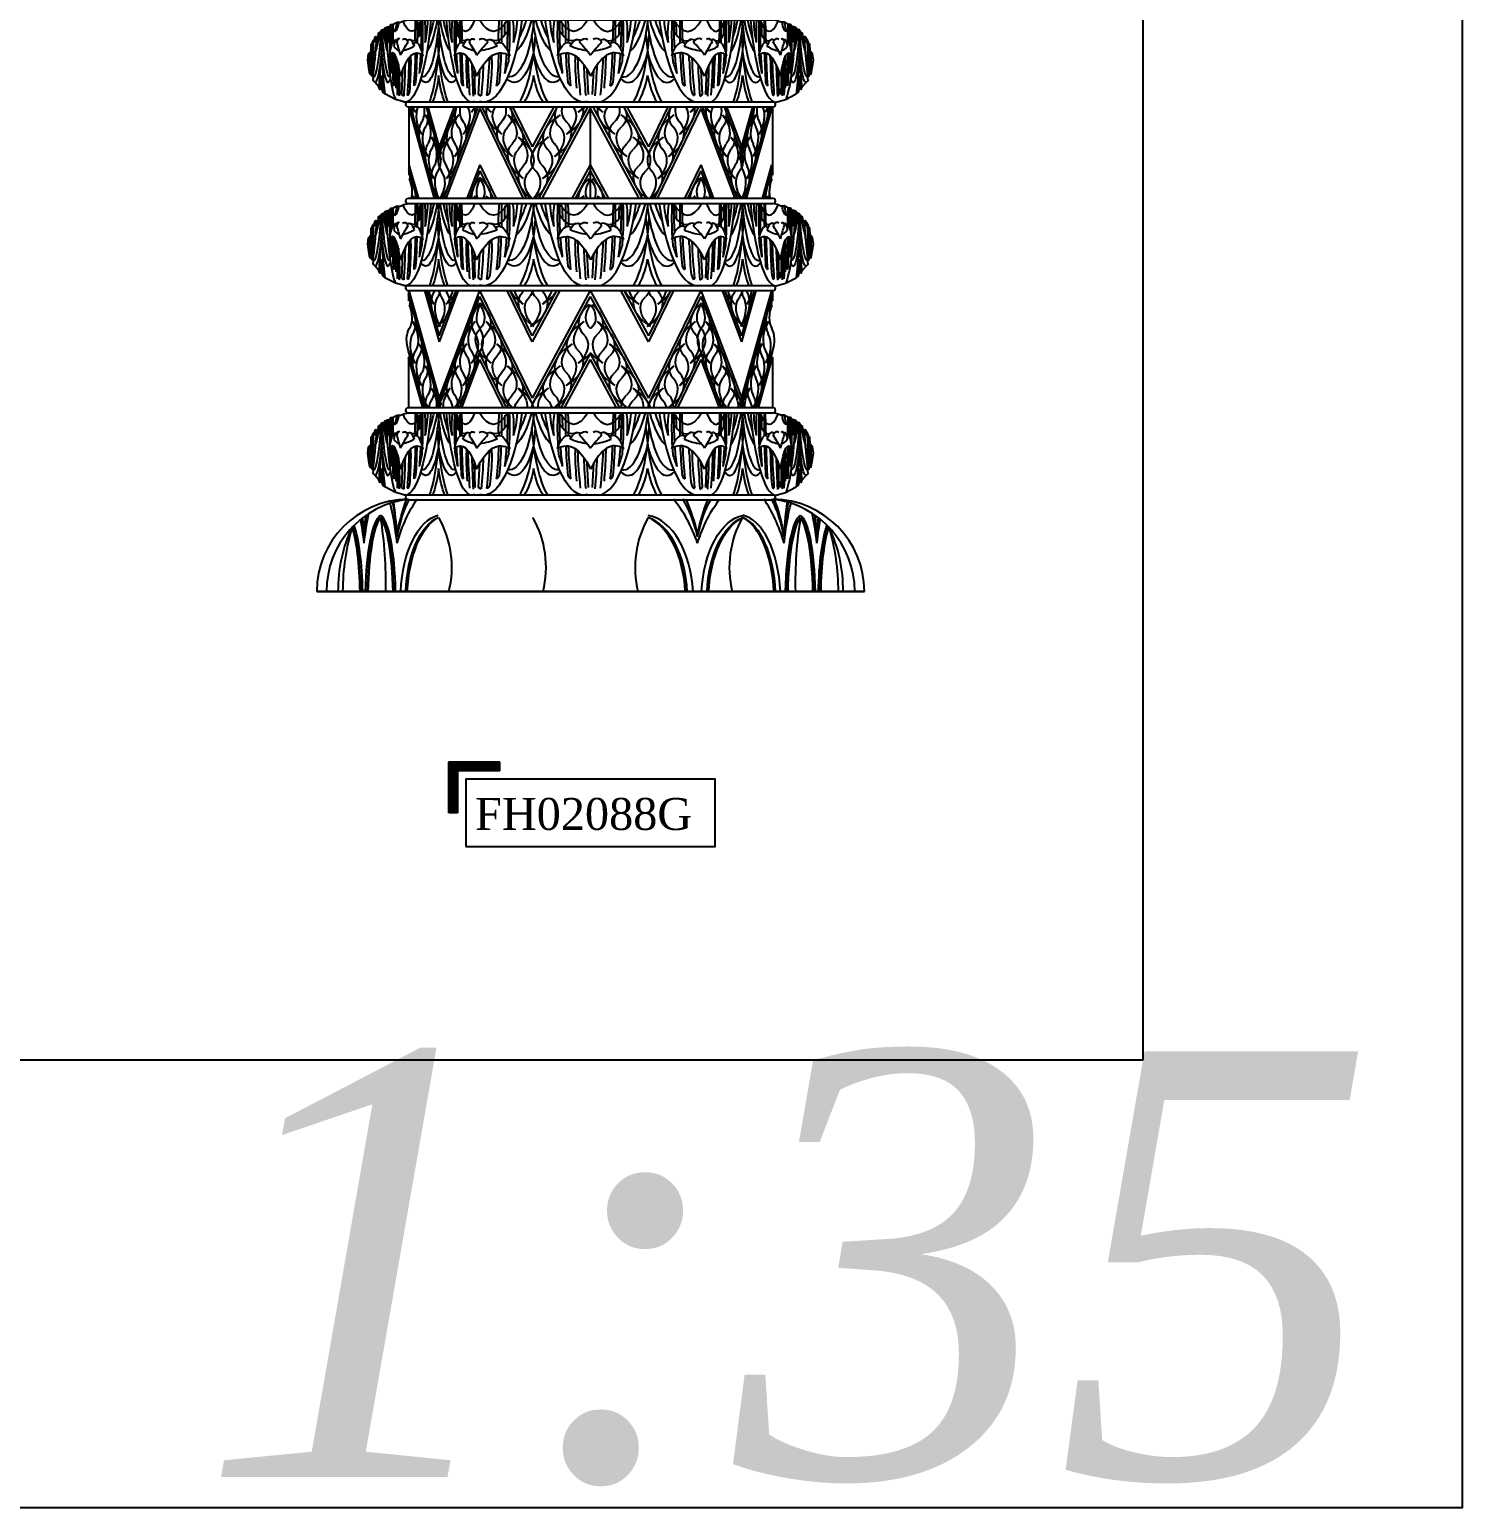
# Model space of a CAD drawing. Extents: x 15151 to 53333, y -36484 to -6005.
# Drawn here: x 35511 to 37866, y -15990 to -13560 of the extents above; entities that cross this region are included whole.
import ezdxf

# ---------------------------------------------------------------- set-up
doc = ezdxf.new("R2010")
doc.units = 0
doc.header["$MEASUREMENT"] = 0
doc.layers.get('DEFPOINTS').update_dxf_attribs({"linetype": 'CONTINUOUS'})
for name, color, linetype in [('3', 3, 'CONTINUOUS'), ('4', 4, 'CONTINUOUS'), ('7', 7, 'CONTINUOUS'), ('K', 3, 'CONTINUOUS')]:
    doc.layers.add(name, color=color, linetype=linetype)
doc.styles.add('STYLE4', font='')
doc.styles.add('STYLE5', font='')
doc.styles.get('STYLE4').set_extended_font_data('Dutch801 XBd BT')
doc.styles.get('STYLE5').set_extended_font_data('Dutch801 Rm BT', italic=True)

# ---------------------------------------------------------------- blocks, each defined once
blk = doc.blocks.new('A$C17116E59')
at = {"layer": 'K'}
h = blk.add_hatch(dxfattribs=at)
h.set_pattern_fill('ANSI31', color=3, scale=8, style=0)
h.set_pattern_definition([(45, (-4627.7245, -2075.912), (-0.70710678, 0.70710678), [])])
h.paths.add_polyline_path([(48, 47.6), (0, 47.6), (0, 0), (8, 0), (8, 39.6), (48, 39.6)])
at = {"layer": 'K', "color": 3}
for p, q in [((0, 0), (0, 47.6)), ((48, 39.6), (48, 47.6)), ((8, 0), (0, 0))]:
    blk.add_line(p, q, dxfattribs=at)
for points in [[(48, 47.6), (0, 47.6), (0, 0)], [(48, 39.6), (8, 39.6), (8, 0)]]:
    blk.add_lwpolyline(points, dxfattribs=at)
blk = doc.blocks.new('A$C54F87D5F')
at = {"layer": '3'}
for p, q in [((3.3, 12.5), (5.5, 53.2)), ((184.1, 12.5), (181.9, 53.2)), ((7.6, 10), (3.3, 12.5))]:
    blk.add_line(p, q, dxfattribs=at)
at = {"layer": '3', "extrusion": (0, 0, -1)}
for centre, major_axis, start_param, end_param in [((27.8, 282.5), (0, 166.2), 2.663396, 3.61979), ((11.4, 231.7), (0, 231.7), 2.001408, 3.227951), ((66.6, 106.8), (0, 101.3), 4.684148, 4.994302), ((-44.8, 117.6), (0, 285.7), 1.509906, 1.642308), ((76.8, 107.8), (0, 102.1), 4.732079, 4.944553), ((-2.6, 120.6), (0, 177.5), 1.492414, 1.759445), ((53.9, 186.1), (0, 144.6), 1.93208, 3.202338), ((8.1, 111.6), (0, 153.7), 1.42103, 1.779284), ((47.7, 113.3), (0, 43.8), 1.103766, 1.9326), ((47, 148.5), (0, 66.8), 1.781858, 2.433976), ((51.2, 252.2), (0, 175.1), 2.303866, 2.880331), ((37.6, 292), (0, 214.9), 2.390413, 2.61885), ((133.5, 186.1), (0, 144.6), 3.080847, 4.351105), ((136.2, 252.2), (0, 175.1), 3.402854, 3.979319), ((149.7, 292), (0, 214.9), 3.664335, 3.892772), ((175.9, 231.7), (0, 231.7), 3.055234, 4.281778), ((140.4, 148.5), (0, 66.8), 3.849209, 4.501328), ((139.6, 113.3), (0, 43.8), 4.350586, 5.17942), ((179.3, 111.6), (0, 153.7), 4.503901, 4.862155), ((189.9, 120.6), (0, 177.5), 4.52374, 4.790772), ((159.6, 282.5), (0, 166.2), 2.663396, 3.61979), ((110.5, 107.8), (0, 102.1), 1.338633, 1.551106), ((232.1, 117.6), (0, 285.7), 4.640877, 4.773279), ((120.7, 106.8), (0, 101.3), 1.288884, 1.599037), ((115.3, -926.6), (0, 1074.9), 5.917658, 5.97904), ((9.2, 9.1), (0, 95.3), 6.117283, 6.622178), ((21.1, 15.1), (0, 87.8), 6.09865, 6.785443), ((30.5, 256.4), (0, 155.6), 2.695551, 3.289552), ((37.3, 11.2), (0, 86.7), 6.058667, 7.005565), ((-24.4, 98.2), (0, 202.3), 1.542555, 1.572559), ((47.3, 149), (0, 167.9), 1.797308, 2.651607), ((140, 149), (0, 167.9), 3.631578, 4.485877), ((150.1, 11.2), (0, 86.7), 5.560806, 6.507704), ((156.8, 256.4), (0, 155.6), 2.993633, 3.587634), ((211.7, 98.2), (0, 202.3), 4.710626, 4.74063), ((166.3, 15.1), (0, 87.8), 5.780928, 6.467721), ((178.2, 9.1), (0, 95.3), 5.944193, 6.449088), ((72.1, -926.6), (0, 1074.9), 0.304145, 0.365528), ((39.9, -169), (0, 250), 5.722686, 6.479185), ((-6.3, 1127.4), (0, 1043.9), 3.013353, 3.103637), ((-82.1, 126.5), (0, 348.1), 1.724799, 1.90809), ((94.7, 54.2), (0, 232.4), 4.774815, 4.807552), ((-24.4, 98.2), (0, 202.3), 1.657354, 1.932142), ((-44.8, 117.6), (0, 285.7), 1.699028, 1.874063), ((-2.6, 120.6), (0, 177.5), 1.806784, 1.997767), ((61.9, 171.1), (0, 138.8), 2.293888, 3.438004), ((8.1, 111.6), (0, 153.7), 1.796569, 1.865992), ((125.4, 171.1), (0, 138.8), 2.845181, 3.989298), ((147.5, -169), (0, 250), 6.087186, 6.843685), ((179.3, 111.6), (0, 153.7), 4.417193, 4.486616), ((189.9, 120.6), (0, 177.5), 4.285418, 4.476401), ((232.1, 117.6), (0, 285.7), 4.409122, 4.584158), ((211.7, 98.2), (0, 202.3), 4.351043, 4.625831), ((193.6, 1127.4), (0, 1043.9), 3.179548, 3.269832), ((92.6, 54.2), (0, 232.4), 1.475633, 1.508371), ((269.5, 126.5), (0, 348.1), 4.375095, 4.558386), ((-59.9, 84.1), (0, 236.8), 1.66591, 1.888985), ((-30.9, 80.4), (0, 187.1), 1.633222, 1.882567), ((-28.1, 330.3), (0, 375.5), 2.348386, 2.42525), ((215.4, 330.3), (0, 375.5), 3.857935, 3.9348), ((218.2, 80.4), (0, 187.1), 4.400618, 4.649963), ((247.3, 84.1), (0, 236.8), 4.3942, 4.617275), ((31.4, 59.9), (0, 33.3), 2.547408, 3.045092), ((65.2, 103.8), (0, 112.4), 2.136028, 2.728832), ((122.2, 103.8), (0, 112.4), 3.554353, 4.147157), ((155.9, 59.9), (0, 33.3), 3.238093, 3.735777), ((17.5, 28.4), (0, 17.5), 1.882567, 3.356378)]:
    blk.add_ellipse(centre, major_axis=major_axis, ratio=0.3, start_param=start_param, end_param=end_param, dxfattribs=at)
blk = doc.blocks.new('A$C105F1731')
at = {"layer": '3'}
for p, q in [((2.2, 12.5), (3.7, 53.2)), ((122.7, 12.5), (121.2, 53.2)), ((5.1, 9.9), (2.2, 12.5))]:
    blk.add_line(p, q, dxfattribs=at)
at = {"layer": '3', "extrusion": (0, 0, -1)}
for centre, major_axis, start_param, end_param in [((7.6, 231.7), (0, 231.7), 2.001408, 3.227951), ((18.5, 282.5), (0, 166.2), 2.663396, 3.590972), ((44.4, 106.8), (0, 101.3), 4.684148, 4.994302), ((-29.9, 117.6), (0, 285.7), 1.509906, 1.642308), ((51.2, 107.8), (0, 102.1), 4.732079, 4.944553), ((-1.7, 120.6), (0, 177.5), 1.492414, 1.759445), ((35.9, 186.1), (0, 144.6), 1.93208, 3.202338), ((5.4, 111.6), (0, 153.7), 1.42103, 1.779284), ((31.8, 113.2), (0, 43.8), 1.103766, 1.9326), ((31.3, 148.5), (0, 66.8), 1.781858, 2.433976), ((34.1, 252.2), (0, 175.1), 2.303866, 2.880331), ((25.1, 292), (0, 214.9), 2.390413, 2.61885), ((89, 186.1), (0, 144.6), 3.080847, 4.351105), ((90.8, 252.2), (0, 175.1), 3.402854, 3.979319), ((99.8, 292), (0, 214.9), 3.664335, 3.892772), ((117.3, 231.7), (0, 231.7), 3.055234, 4.281778), ((93.6, 148.5), (0, 66.8), 3.849209, 4.501328), ((93.1, 113.2), (0, 43.8), 4.350586, 5.17942), ((119.5, 111.6), (0, 153.7), 4.503901, 4.862155), ((126.6, 120.6), (0, 177.5), 4.52374, 4.790772), ((106.4, 282.5), (0, 166.2), 2.663396, 3.61979), ((73.7, 107.8), (0, 102.1), 1.338633, 1.551106), ((154.8, 117.6), (0, 285.7), 4.640877, 4.773279), ((80.5, 106.8), (0, 101.3), 1.288884, 1.599037), ((76.8, -926.6), (0, 1074.9), 5.917658, 5.97904), ((6.1, 9), (0, 95.3), 6.117283, 6.622178), ((14.1, 15.1), (0, 87.8), 6.09865, 6.785443), ((20.4, 256.4), (0, 155.6), 2.695551, 3.289552), ((24.9, 11.2), (0, 86.7), 6.058667, 7.005565), ((-16.3, 98.2), (0, 202.3), 1.542555, 1.572559), ((31.5, 148.9), (0, 167.9), 1.797308, 2.651607), ((93.4, 148.9), (0, 167.9), 3.631578, 4.485877), ((100, 11.2), (0, 86.7), 5.560806, 6.507704), ((104.5, 256.4), (0, 155.6), 2.993633, 3.587634), ((141.2, 98.2), (0, 202.3), 4.710626, 4.74063), ((110.8, 15.1), (0, 87.8), 5.780928, 6.467721), ((118.8, 9), (0, 95.3), 5.944193, 6.449088), ((48.1, -926.6), (0, 1074.9), 0.304145, 0.365528), ((26.6, -169), (0, 250), 5.722686, 6.479185), ((-4.2, 1127.4), (0, 1043.9), 3.013353, 3.103637), ((-54.8, 126.5), (0, 348.1), 1.724799, 1.90809), ((63.2, 54.2), (0, 232.4), 4.774815, 4.807552), ((-16.3, 98.2), (0, 202.3), 1.657354, 1.932142), ((-29.9, 117.6), (0, 285.7), 1.699028, 1.874063), ((-1.7, 120.6), (0, 177.5), 1.806784, 1.997767), ((41.3, 171.1), (0, 138.8), 2.293888, 3.438004), ((5.4, 111.6), (0, 153.7), 1.796569, 1.865992), ((83.6, 171.1), (0, 138.8), 2.845181, 3.989298), ((98.3, -169), (0, 250), 6.087186, 6.843685), ((119.5, 111.6), (0, 153.7), 4.417193, 4.486616), ((126.6, 120.6), (0, 177.5), 4.285418, 4.476401), ((154.8, 117.6), (0, 285.7), 4.409122, 4.584158), ((141.2, 98.2), (0, 202.3), 4.351043, 4.625831), ((129.1, 1127.4), (0, 1043.9), 3.179548, 3.269832), ((61.7, 54.2), (0, 232.4), 1.475633, 1.508371), ((179.7, 126.5), (0, 348.1), 4.375095, 4.558386), ((-39.9, 84), (0, 236.8), 1.66591, 1.888985), ((-20.6, 80.4), (0, 187.1), 1.633222, 1.882567), ((-18.7, 330.3), (0, 375.5), 2.348386, 2.42525), ((143.6, 330.3), (0, 375.5), 3.857935, 3.9348), ((145.5, 80.4), (0, 187.1), 4.400618, 4.649963), ((164.8, 84), (0, 236.8), 4.3942, 4.617275), ((20.9, 59.9), (0, 33.3), 2.547408, 3.045092), ((43.5, 103.8), (0, 112.4), 2.136028, 2.728832), ((81.4, 103.8), (0, 112.4), 3.554353, 4.147157), ((104, 59.9), (0, 33.3), 3.238093, 3.735777), ((11.7, 28.4), (0, 17.5), 1.882567, 3.356378)]:
    blk.add_ellipse(centre, major_axis=major_axis, ratio=0.2, start_param=start_param, end_param=end_param, dxfattribs=at)
blk = doc.blocks.new('A$C346E2632')
at = {"layer": '3'}
for p, q in [((48.2, 139.1), (44.8, 124.1)), ((66.3, 143), (666.3, 143)), ((684.4, 139.1), (687.8, 124.1)), ((53, 20.2), (52.2, 60.9)), ((679.6, 20.2), (680.4, 60.9)), ((66.3, 8), (666.3, 8))]:
    blk.add_line(p, q, dxfattribs=at)
for centre, radius, start, end in [((-8.3, 78.7), 18.8, 16.4133, 42.1982), ((740.9, 78.7), 18.8, 137.8018, 163.5867), ((124.5, 31.2), 104.3, 173.7875, 181.5482), ((608.1, 31.2), 104.3, 358.4518, 6.2125)]:
    blk.add_arc(centre, radius, start, end, dxfattribs=at)
for centre, major_axis, start_param, end_param in [((9.6, 193.8), (0, -144.6), 0.002392, 1.065378), ((8.7, 259.9), (0, -175.1), 0.261261, 0.665847), ((36.1, 193.8), (0, -144.6), -1.082744, 0.060745), ((37, 259.9), (0, -175.1), -0.710079, -0.261261), ((41.5, 299.7), (0, -214.9), -0.657463, -0.522742), ((50.2, 239.4), (0, -231.7), -1.080973, -0.19634), ((38.4, 156.2), (0, -66.8), -1.188514, -0.707617), ((38.1, 121), (0, -43.8), 4.466441, 5.074192), ((51.4, 119.3), (0, -153.7), 4.624901, 4.920877), ((54.9, 128.3), (0, -177.5), 4.678574, 4.901038), ((43.9, 264.1), (0, -155.6), -0.446041, 0.147959), ((28.4, 115.5), (0, -102.1), 1.590486, 1.766782), ((44.8, 290.2), (0, -166.2), -0.372188, 0.426328), ((69, 125.3), (0, -285.7), 4.6763, 4.783901), ((31.8, 114.5), (0, -101.3), 1.542555, 1.782133), ((4, 18.9), (0, -86.7), 2.419213, 2.889706), ((-9.3, 128.3), (0, -177.5), 1.382147, 1.448475), ((-4.6, 239.4), (0, -231.7), 0.612736, 1.000407), ((-5.7, 119.3), (0, -153.7), 1.362308, 1.506132), ((7.3, 156.2), (0, -66.8), 0.707617, 0.88651), ((7.5, 121), (0, -43.8), 1.208993, 1.392551), ((4.1, 299.7), (0, -214.9), 0.522742, 0.529989), ((7.4, 156.7), (0, -167.9), 0.738717, 1.344285), ((38.3, 156.7), (0, -167.9), -1.344285, -0.630149), ((41.6, 18.9), (0, -86.7), 2.917074, 3.863972), ((62.2, 105.9), (0, -202.3), 4.684148, 4.714152), ((47, 22.8), (0, -87.8), 2.957057, 3.64385), ((56.1, 1135.1), (0, -1043.9), -0.128239, -0.037955), ((51, 16.8), (0, -95.3), 2.97569, 3.480585), ((15.6, -918.9), (0, -1074.9), 2.776065, 2.837447), ((4.9, -161.3), (0, -250), 2.945593, 3.280487), ((-16.5, 105.9), (0, -202.3), 1.323809, 1.484238), ((-23.3, 125.3), (0, -285.7), 1.31637, 1.442565), ((-9.3, 128.3), (0, -177.5), 1.143826, 1.334808), ((-17.7, 338), (0, -375.5), 0.716343, 0.793207), ((-5.7, 119.3), (0, -153.7), 1.275601, 1.345024), ((12.2, 178.8), (0, -138.8), -0.040336, 0.847705), ((33.4, 178.8), (0, -138.8), -0.847705, 0.296411), ((40.8, -161.3), (0, -250), 2.581093, 3.337592), ((51.4, 119.3), (0, -153.7), -1.345024, -1.275601), ((63.4, 338), (0, -375.5), -0.793207, -0.716343), ((54.9, 128.3), (0, -177.5), -1.334808, -1.143826), ((69, 125.3), (0, -285.7), -1.442565, -1.267529), ((62.2, 105.9), (0, -202.3), -1.484238, -1.20945), ((22.5, 61.9), (0, -232.4), 1.633222, 1.665959), ((64.3, 88.1), (0, -187.1), -1.508371, -1.259025), ((81.4, 134.2), (0, -348.1), -1.416793, -1.233503), ((13.3, 111.5), (0, -112.4), 0.800641, 1.005565), ((32.3, 111.5), (0, -112.4), -1.005565, -0.66906), ((74, 91.8), (0, -236.8), -1.475682, -1.252608), ((12.2, 178.8), (0, -138.8), -0.242423, -0.183234), ((43.6, 67.6), (0, -33.3), -0.594184, -0.0965)]:
    blk.add_ellipse(centre, major_axis=major_axis, ratio=0.1, start_param=start_param, end_param=end_param, dxfattribs=at)
at = {"layer": '3', "extrusion": (0, 0, -1)}
for centre, major_axis, start_param, end_param in [((687.8, 290.2), (0, -166.2), -0.372188, 0.426328), ((688.7, 264.1), (0, -155.6), -0.446041, 0.147959), ((682.4, 239.4), (0, -231.7), -1.080973, -0.19634), ((700.8, 114.5), (0, -101.3), 1.542555, 1.782133), ((663.6, 125.3), (0, -285.7), 4.6763, 4.783901), ((704.2, 115.5), (0, -102.1), 1.590486, 1.766782), ((677.7, 128.3), (0, -177.5), 4.678574, 4.901038), ((696.5, 193.8), (0, -144.6), -1.082744, 0.060745), ((681.3, 119.3), (0, -153.7), 4.624901, 4.920877), ((694.5, 121), (0, -43.8), 4.466441, 5.074192), ((694.2, 156.2), (0, -66.8), -1.188514, -0.707617), ((695.6, 259.9), (0, -175.1), -0.710079, -0.261261), ((691.1, 299.7), (0, -214.9), -0.657463, -0.522742), ((723, 193.8), (0, -144.6), 0.002392, 1.065378), ((724, 259.9), (0, -175.1), 0.261261, 0.665847), ((717, -918.9), (0, -1074.9), 2.776065, 2.837447), ((681.6, 16.8), (0, -95.3), 2.97569, 3.480585), ((676.5, 1135.1), (0, -1043.9), -0.128239, -0.037955), ((685.6, 22.8), (0, -87.8), 2.957057, 3.64385), ((691, 18.9), (0, -86.7), 2.917074, 3.863972), ((670.4, 105.9), (0, -202.3), 4.684148, 4.714152), ((694.3, 156.7), (0, -167.9), -1.344285, -0.630149), ((725.2, 156.7), (0, -167.9), 0.738717, 1.344285), ((728.5, 299.7), (0, -214.9), 0.522742, 0.529989), ((737.2, 239.4), (0, -231.7), 0.612736, 1.000407), ((725.3, 156.2), (0, -66.8), 0.707617, 0.88651), ((725.1, 121), (0, -43.8), 1.208993, 1.392551), ((728.6, 18.9), (0, -86.7), 2.419213, 2.889706), ((738.3, 119.3), (0, -153.7), 1.362308, 1.506132), ((741.9, 128.3), (0, -177.5), 1.382147, 1.448475), ((691.9, -161.3), (0, -250), 2.581093, 3.337592), ((651.2, 134.2), (0, -348.1), -1.416793, -1.233503), ((668.3, 88.1), (0, -187.1), -1.508371, -1.259025), ((710.1, 61.9), (0, -232.4), 1.633222, 1.665959), ((670.4, 105.9), (0, -202.3), -1.484238, -1.20945), ((663.6, 125.3), (0, -285.7), -1.442565, -1.267529), ((677.7, 128.3), (0, -177.5), -1.334808, -1.143826), ((669.2, 338), (0, -375.5), -0.793207, -0.716343), ((699.2, 178.8), (0, -138.8), -0.847705, 0.296411), ((681.3, 119.3), (0, -153.7), -1.345024, -1.275601), ((720.4, 178.8), (0, -138.8), -0.040336, 0.847705), ((727.7, -161.3), (0, -250), 2.945593, 3.280487), ((738.3, 119.3), (0, -153.7), 1.275601, 1.345024), ((750.4, 338), (0, -375.5), 0.716343, 0.793207), ((741.9, 128.3), (0, -177.5), 1.143826, 1.334808), ((755.9, 125.3), (0, -285.7), 1.31637, 1.442565), ((749.1, 105.9), (0, -202.3), 1.323809, 1.484238), ((658.6, 91.8), (0, -236.8), -1.475682, -1.252608), ((700.3, 111.5), (0, -112.4), -1.005565, -0.66906), ((719.3, 111.5), (0, -112.4), 0.800641, 1.005565), ((689, 67.6), (0, -33.3), -0.594184, -0.0965), ((720.4, 178.8), (0, -138.8), -0.242423, -0.183234)]:
    blk.add_ellipse(centre, major_axis=major_axis, ratio=0.1, start_param=start_param, end_param=end_param, dxfattribs=at)
at = {"layer": '4'}
for points in [[(57.7, 8.6), (45.7, 12.1), (28.4, 21), (25.4, 23.4), (21.4, 33.3), (20.2, 28.3), (18.6, 32.7), (11.5, 40.3), (8.8, 43.3), (9.6, 49.3), (7.1, 50.8), (7, 54.2), (5.6, 55.3), (4.4, 53.1), (3, 57), (2.1, 64.1), (0, 76.5), (1.5, 86.8), (5.7, 91.3), (6, 102.7), (7.6, 104.2), (8.5, 107.2), (9.6, 109.3), (11.7, 111.5), (12, 113.6), (13.7, 115.3), (14.7, 114.1), (18.1, 116.1), (17.3, 117.7), (18, 121.2), (19.4, 122.1), (22.2, 123.7), (23.4, 126.2), (27.5, 127.8), (28.5, 129.9), (32.4, 131.4), (35.4, 131.9), (37.9, 135.3), (42, 135.8), (48.2, 139.1), (53.9, 138.8), (59.4, 141.1), (66.3, 143)], [(674.9, 8.6), (686.9, 12.1), (704.2, 21), (707.3, 23.4), (711.2, 33.3), (712.4, 28.3), (714, 32.7), (721.2, 40.3), (723.8, 43.3), (723, 49.3), (725.5, 50.8), (725.7, 54.2), (727, 55.3), (728.2, 53.1), (729.6, 57), (730.5, 64.1), (732.6, 76.5), (731.1, 86.8), (727, 91.3), (726.6, 102.7), (725, 104.2), (724.1, 107.2), (723, 109.3), (721, 111.5), (720.6, 113.6), (718.9, 115.3), (718, 114.1), (714.5, 116.1), (715.3, 117.7), (714.6, 121.2), (713.2, 122.1), (710.5, 123.7), (709.2, 126.2), (705.1, 127.8), (704.1, 129.9), (700.2, 131.4), (697.2, 131.9), (694.8, 135.3), (690.6, 135.8), (684.4, 139.1), (678.7, 138.8), (673.2, 141.1), (666.3, 143)]]:
    blk.add_lwpolyline(points, dxfattribs=at)
for centre, radius, start, end in [((66.3, 147), 4, 89.8983, 270.1017), ((666.3, 147), 4, 269.8983, 90.1017), ((63, 24.7), 17, 251.6438, 280.9597), ((66.3, 4), 4, 89.8983, 270.1017), ((669.6, 24.7), 17, 259.0403, 288.3562), ((666.3, 4), 4, 269.8983, 90.1017)]:
    blk.add_arc(centre, radius, start, end, dxfattribs=at)
at = {"layer": '7'}
for points in [[(666.3, 151), (366.3, 151), (66.3, 151)], [(66.3, 0), (366.3, 0), (666.3, 0)]]:
    blk.add_lwpolyline(points, dxfattribs=at)
at = {"layer": '3'}
for name, p in [('A$C105F1731', (54.1, 7.7)), ('A$C54F87D5F', (179, 7.7))]:
    blk.add_blockref(name, p, dxfattribs=at)
at = {"layer": '3', "xscale": -1}
for name, p in [('A$C54F87D5F', (553.7, 7.7)), ('A$C105F1731', (678.6, 7.7))]:
    blk.add_blockref(name, p, dxfattribs=at)
blk = doc.blocks.new('A$C4E58754F')
at = {"layer": '3'}
for p, q in [((55.6, 0.2), (3.2, 186.6)), ((57.3, 4.1), (4.1, 193.4)), ((53.7, 108.8), (30.1, 193.2)), ((53.8, 118.5), (32.9, 193.2)), ((39.2, 179), (45.2, 170.6)), ((48.8, 4.1), (120.4, 193.4)), ((51.2, 0.2), (120.4, 183.3)), ((53.6, 118.5), (81.6, 193.2)), ((53.7, 108.8), (85.4, 193.2)), ((73.2, 179), (65.1, 170.6)), ((120.4, 172.2), (118.4, 170.2)), ((206.5, 16.3), (120.4, 193.4)), ((206.5, 6.2), (120.4, 183.3)), ((120.4, 172.2), (122.9, 170.2)), ((206.2, 108.8), (165.4, 193.2)), ((206.3, 118.5), (170.3, 193.2)), ((181.1, 179), (191.5, 170.6)), ((206.5, 16.3), (302.2, 193.4)), ((206.5, 6.2), (302.2, 183.3)), ((206.7, 118.5), (246.8, 193.2)), ((206.9, 108.8), (252.2, 193.2)), ((234.7, 179), (223.1, 170.6)), ((9.8, 142.1), (15.8, 133.7)), ((49.4, 142.5), (55.4, 134.1)), ((59.5, 142.5), (51.3, 134.1)), ((112.8, 142.1), (104.7, 133.7)), ((130.1, 142.1), (140.5, 133.7)), ((198.8, 142.5), (209.2, 134.1)), ((215.1, 142.5), (203.5, 134.1)), ((291.3, 142.1), (279.8, 133.7)), ((19.9, 105.6), (26, 97.2)), ((99.1, 105.6), (91, 97.2)), ((147.8, 105.6), (158.2, 97.2)), ((271.7, 105.6), (260.2, 97.2)), ((29.2, 0.2), (3.2, 93.2)), ((26.4, 0.2), (3.2, 83)), ((8.6, 82), (14.7, 73.6)), ((86.7, 0.2), (120.4, 89.9)), ((90.5, 0.2), (120.4, 79.7)), ((114.3, 82), (106.2, 73.6)), ((163.8, 0.2), (120.4, 89.9)), ((158.9, 0.2), (120.4, 79.7)), ((128.2, 82), (138.6, 73.6)), ((254, 0.2), (302.2, 89.9)), ((259.4, 0.2), (302.2, 79.7)), ((293.5, 82), (281.9, 73.6)), ((30.1, 69.1), (36.2, 60.7)), ((85.4, 69.1), (77.3, 60.7)), ((165.4, 69.1), (175.8, 60.7)), ((252.1, 69.1), (240.6, 60.7)), ((18.8, 45.5), (24.9, 37.1)), ((40.3, 32.6), (46.4, 24.2)), ((71.7, 32.6), (63.6, 24.2)), ((100.6, 45.5), (92.5, 37.1)), ((145.8, 45.5), (156.3, 37.1)), ((183, 32.6), (193.5, 24.2)), ((232.6, 32.6), (221, 24.2)), ((273.9, 45.5), (262.3, 37.1)), ((29, 9), (35.1, 0.7)), ((86.9, 9), (78.8, 0.7)), ((163.5, 9), (173.9, 0.7)), ((254.3, 9), (242.7, 0.7))]:
    blk.add_line(p, q, dxfattribs=at)
at = {"layer": '3', "extrusion": (0, 0, -1)}
for centre, major_axis, ratio, start_param, end_param in [((-9, 149), (-9.7, 34.8), 0.613921, 1.094958, 2.600787), ((54.5, 200), (-9.9, 35.6), 0.613606, 4.258491, 4.69026), ((60.5, 191.7), (-9.9, 35.6), 0.613606, 4.258491, 4.922861), ((64.7, 163.5), (-9.9, 35.6), 0.613606, 4.258491, 5.746477), ((70.7, 155.2), (-9.9, 35.6), 0.613606, 4.258491, 5.746477), ((25.8, 217.8), (-9.7, 34.8), 0.613921, 2.512747, 2.600787), ((31.8, 209.5), (-9.7, 34.8), 0.613921, 2.219307, 2.600787), ((97.7, 149), (-37.1, 21.9), 0.744912, 1.827151, 3.332981), ((207.6, 200), (-38, 22.5), 0.74475, -1.29354, -0.861771), ((218, 191.7), (-38, 22.5), 0.74475, -1.29354, -0.62917), ((225.2, 163.5), (-38, 22.5), 0.74475, -1.29354, 0.194446), ((235.7, 155.2), (-38, 22.5), 0.74475, -1.29354, 0.194446), ((157.8, 217.8), (-37.1, 21.9), 0.744912, 3.24494, 3.332981), ((168.3, 209.5), (-37.1, 21.9), 0.744912, 2.9515, 3.332981), ((87.3, 157.3), (-37.1, 21.9), 0.744912, 2.111744, 3.332981), ((30, 94.7), (-9.9, 35.6), 0.613606, 4.258491, 5.746477), ((-4.8, 120.9), (-9.7, 34.8), 0.613921, 1.094958, 2.600787), ((1.2, 112.5), (-9.7, 34.8), 0.613921, 1.094958, 2.600787), ((154.7, 103.1), (-38, 22.5), 0.74475, -1.29354, 0.194446), ((165.1, 94.7), (-38, 22.5), 0.74475, -1.29354, 0.194446), ((104.9, 120.9), (-37.1, 21.9), 0.744912, 1.827151, 3.332981), ((115.3, 112.5), (-37.1, 21.9), 0.744912, 1.827151, 3.332981), ((5.4, 84.4), (-9.7, 34.8), 0.613921, 1.094958, 2.600787), ((11.4, 76), (-9.7, 34.8), 0.613921, 1.094958, 2.600787), ((122.6, 84.4), (-37.1, 21.9), 0.744912, 1.827151, 3.332981), ((133, 76), (-37.1, 21.9), 0.744912, 1.827151, 3.332981), ((1166, 448.1), (1163.5, 352.7), 0.210064, 3.084145, 3.13223), ((34.1, 66.6), (-9.9, 35.6), 0.613606, 4.258491, 5.746477), ((40.2, 58.2), (-9.9, 35.6), 0.613606, 4.258491, 5.746477), ((172.3, 66.6), (-38, 22.5), 0.74475, -1.29354, 0.194446), ((182.7, 58.2), (-38, 22.5), 0.74475, -1.29354, 0.194446), ((44.3, 30.1), (-9.9, 35.6), 0.613606, 4.258491, 5.746477), ((50.4, 21.7), (-9.9, 35.6), 0.613606, 4.258491, 5.746477), ((15.6, 47.9), (-9.7, 34.8), 0.613921, 1.094958, 2.600787), ((21.6, 39.5), (-9.7, 34.8), 0.613921, 1.094958, 2.600787), ((190, 30.1), (-38, 22.5), 0.74475, -1.29354, 0.194446), ((200.4, 21.7), (-38, 22.5), 0.74475, -1.29354, 0.194446), ((140.2, 47.9), (-37.1, 21.9), 0.744912, 1.827151, 3.332981), ((150.6, 39.5), (-37.1, 21.9), 0.744912, 1.827151, 3.332981), ((25.8, 11.4), (-9.7, 34.8), 0.613921, 1.094958, 2.063311), ((157.8, 11.4), (-37.1, 21.9), 0.744912, 1.827151, 2.795505), ((54.5, -6.4), (-9.9, 35.6), 0.613606, 5.064007, 5.746477), ((60.5, -14.8), (-9.9, 35.6), 0.613606, 5.307194, 5.746477), ((31.8, 3), (-9.7, 34.8), 0.613921, 1.094958, 1.820912), ((207.6, -6.4), (-38, 22.5), 0.74475, -0.488024, 0.194446), ((218, -14.8), (-38, 22.5), 0.74475, -0.244837, 0.194446), ((168.3, 3), (-37.1, 21.9), 0.744912, 1.827151, 2.553106)]:
    blk.add_ellipse(centre, major_axis=major_axis, ratio=ratio, start_param=start_param, end_param=end_param, dxfattribs=at)
at = {"layer": '3'}
for centre, major_axis, ratio, start_param, end_param in [((30.7, 155.2), (21.1, 32.4), 0.753644, 4.545266, 6.033252), ((83.2, 209.5), (20.6, 31.7), 0.754035, 2.506519, 2.888), ((38.9, 163.5), (21.1, 32.4), 0.753644, 4.545266, 6.033252), ((91.3, 217.8), (20.6, 31.7), 0.754035, 2.799959, 2.888), ((44.5, 191.7), (21.1, 32.4), 0.753644, 4.545266, 5.209637), ((52.6, 200), (21.1, 32.4), 0.753644, 4.545266, 4.977035), ((138.1, 149), (20.6, 31.7), 0.754035, 1.382171, 2.888), ((174.1, 155.2), (44.2, 18.7), 0.699099, -1.165699, 0.322287), ((249, 209.5), (43.3, 18.2), 0.699158, 3.079255, 3.460736), ((185.7, 163.5), (44.2, 18.7), 0.699099, -1.165699, 0.322287), ((260.6, 217.8), (43.3, 18.2), 0.699158, 3.372695, 3.460736), ((193.7, 191.7), (44.2, 18.7), 0.699099, -1.165699, -0.501329), ((205.3, 200), (44.2, 18.7), 0.699099, -1.165699, -0.73393), ((327.4, 149), (43.3, 18.2), 0.699158, 1.954906, 3.460736), ((146.2, 157.3), (20.6, 31.7), 0.754035, 1.666763, 2.888), ((339, 157.3), (43.3, 18.2), 0.699158, 2.239499, 3.460736), ((124.3, 112.5), (20.6, 31.7), 0.754035, 1.382171, 2.888), ((132.4, 120.9), (20.6, 31.7), 0.754035, 1.382171, 2.888), ((85.6, 94.7), (21.1, 32.4), 0.753644, 4.545266, 6.033252), ((93.7, 103.1), (21.1, 32.4), 0.753644, 4.545266, 6.033252), ((307.8, 112.5), (43.3, 18.2), 0.699158, 1.954906, 3.460736), ((319.4, 120.9), (43.3, 18.2), 0.699158, 1.954906, 3.460736), ((252.5, 94.7), (44.2, 18.7), 0.699099, -1.165699, 0.322287), ((110.6, 76), (20.6, 31.7), 0.754035, 1.382171, 2.888), ((118.7, 84.4), (20.6, 31.7), 0.754035, 1.382171, 2.888), ((288.2, 76), (43.3, 18.2), 0.699158, 1.954906, 3.460736), ((299.8, 84.4), (43.3, 18.2), 0.699158, 1.954906, 3.460736), ((71.9, 58.2), (21.1, 32.4), 0.753644, 4.545266, 6.033252), ((80, 66.6), (21.1, 32.4), 0.753644, 4.545266, 6.033252), ((232.9, 58.2), (44.2, 18.7), 0.699099, -1.165699, 0.322287), ((244.5, 66.6), (44.2, 18.7), 0.699099, -1.165699, 0.322287), ((264.1, 103.1), (44.2, 18.7), 0.699099, -1.165699, -0.885833), ((96.9, 39.5), (20.6, 31.7), 0.754035, 1.382171, 2.888), ((105, 47.9), (20.6, 31.7), 0.754035, 1.382171, 2.888), ((58.2, 21.7), (21.1, 32.4), 0.753644, 4.545266, 6.033252), ((66.3, 30.1), (21.1, 32.4), 0.753644, 4.545266, 6.033252), ((268.6, 39.5), (43.3, 18.2), 0.699158, 1.954906, 3.460736), ((280.2, 47.9), (43.3, 18.2), 0.699158, 1.954906, 3.460736), ((213.3, 21.7), (44.2, 18.7), 0.699099, -1.165699, 0.322287), ((224.9, 30.1), (44.2, 18.7), 0.699099, -1.165699, 0.322287), ((91.3, 11.4), (20.6, 31.7), 0.754035, 1.382171, 2.350524), ((260.6, 11.4), (43.3, 18.2), 0.699158, 1.954906, 2.923259), ((83.2, 3), (20.6, 31.7), 0.754035, 1.382171, 2.108125), ((44.5, -14.8), (21.1, 32.4), 0.753644, 5.593969, 6.033252), ((52.6, -6.4), (21.1, 32.4), 0.753644, 5.350782, 6.033252), ((249, 3), (43.3, 18.2), 0.699158, 1.954906, 2.680861), ((193.7, -14.8), (44.2, 18.7), 0.699099, -0.116996, 0.322287), ((205.3, -6.4), (44.2, 18.7), 0.699099, -0.360183, 0.322287)]:
    blk.add_ellipse(centre, major_axis=major_axis, ratio=ratio, start_param=start_param, end_param=end_param, dxfattribs=at)
at = {"layer": '4'}
for p, q in [((3.2, 193.5), (3.2, 186.6)), ((3.2, 193.4), (3.2, 186.6)), ((3.2, 193.4), (3.2, 186.6)), ((3.2, 186.6), (5.6, 170.2)), ((3.2, 186.6), (5.6, 170.2)), ((5.6, 170.2), (4.1, 169.8)), ((5.6, 170.2), (4.1, 169.8)), ((5.9, 83.5), (3.2, 93.2)), ((3.2, 83), (5.9, 83.5)), ((3.2, 83), (3.2, 0))]:
    blk.add_line(p, q, dxfattribs=at)
for points in [[(3.2, 193.2), (3.2, 176.4)], [(3.2, 93.2), (5.9, 83.5), (3.2, 83), (3.2, 0.2)]]:
    blk.add_lwpolyline(points, dxfattribs=at)
at = {"layer": '4', "extrusion": (0, 0, -1)}
for centre, major_axis, ratio, start_param, end_param in [((-15, 157.3), (-9.7, 34.8), 0.613921, 1.378641, 2.600787), ((-15, 157.3), (-9.7, 34.8), 0.613921, 1.378641, 2.600787), ((23.9, 103.1), (-9.6, 35.9), 0.612146, 4.59946, 5.733309), ((23.9, 103.1), (-9.6, 35.9), 0.612146, 4.59946, 5.733309)]:
    blk.add_ellipse(centre, major_axis=major_axis, ratio=ratio, start_param=start_param, end_param=end_param, dxfattribs=at)
blk = doc.blocks.new('A$C34776B8A')
at = {"layer": '3'}
for p, q in [((42.4, 0.7), (0, 152.4)), ((45.2, 0.7), (3, 151.7)), ((5.4, 151.4), (11.5, 143)), ((54, 63.7), (29.3, 151.7)), ((54.1, 73.5), (32.1, 151.7)), ((45.6, 73.5), (75.2, 151.7)), ((45.7, 63.7), (79, 151.7)), ((57.6, 0.7), (114.3, 151.7)), ((61.4, 0.7), (117.2, 149.1)), ((111.1, 151.4), (103, 143)), ((188.9, 0.7), (117.2, 149.1)), ((193.8, 0.7), (120.8, 151.7)), ((125, 151.4), (135.4, 143)), ((203.3, 75.6), (166.3, 151.7)), ((203.3, 85.7), (171.2, 151.7)), ((203.3, 85.7), (238.9, 151.7)), ((203.3, 75.6), (244.4, 151.7)), ((213.8, 0.7), (294.9, 151.7)), ((219.2, 0.7), (298.9, 149.1)), ((290.3, 151.4), (278.7, 143)), ((298.9, 0.7), (298.9, 151.7)), ((26.9, 138.5), (32.9, 130.1)), ((82.2, 138.5), (74.1, 130.1)), ((162.2, 138.5), (172.6, 130.1)), ((248.9, 138.5), (237.4, 130.1)), ((15.6, 114.9), (21.6, 106.5)), ((37.1, 102), (43.1, 93.7)), ((68.5, 102), (60.4, 93.7)), ((97.4, 114.9), (89.3, 106.5)), ((142.6, 114.9), (153, 106.5)), ((179.8, 102), (190.2, 93.7)), ((229.3, 102), (217.8, 93.7)), ((270.7, 114.9), (259.1, 106.5)), ((25.8, 78.4), (31.8, 70.1)), ((83.7, 78.4), (75.6, 70.1)), ((160.3, 78.4), (170.7, 70.1)), ((251.1, 78.4), (239.5, 70.1)), ((13.7, 0.7), (0, 49.6)), ((16.6, 0.7), (0.9, 56.4)), ((96.1, 0.7), (117.2, 56.4)), ((144.2, 0.7), (117.2, 56.4)), ((268.9, 0.7), (298.9, 56.4)), ((36, 41.9), (42, 33.6)), ((70, 41.9), (61.9, 33.6)), ((100, 0.7), (117.2, 46.3)), ((117.2, 35.2), (115.2, 33.2)), ((139.3, 0.7), (117.2, 46.3)), ((117.2, 35.2), (119.7, 33.2)), ((177.9, 41.9), (188.3, 33.6)), ((231.5, 41.9), (219.9, 33.6)), ((274.3, 0.7), (298.9, 46.3)), ((6.5, 5), (9.7, 0.7)), ((46.2, 5.5), (49.6, 0.7)), ((56.2, 5.5), (51.6, 0.7)), ((109.6, 5), (105.4, 0.7)), ((126.9, 5), (132.3, 0.7)), ((195.5, 5.5), (201.5, 0.7)), ((211.9, 5.5), (205.3, 0.7)), ((288.1, 5), (282.1, 0.7))]:
    blk.add_line(p, q, dxfattribs=at)
at = {"layer": '3', "extrusion": (0, 0, -1)}
for centre, major_axis, ratio, start_param, end_param in [((1162.8, 517.5), (1163.5, 352.7), 0.210064, 3.084145, 3.085538), ((30.9, 136), (-9.9, 35.6), 0.613606, 4.258491, 5.331545), ((26.8, 164.1), (-9.9, 35.6), 0.613606, 4.258491, 4.530905), ((36.9, 127.6), (-9.9, 35.6), 0.613606, 4.258491, 5.610994), ((2.2, 153.8), (-9.7, 34.8), 0.613921, 1.79829, 2.600787), ((8.2, 145.4), (-9.7, 34.8), 0.613921, 1.560439, 2.600787), ((151.5, 172.5), (-38, 22.5), 0.74475, -1.29354, -1.282947), ((169.1, 136), (-38, 22.5), 0.74475, -1.29354, -0.220486), ((161.9, 164.1), (-38, 22.5), 0.74475, -1.29354, -1.021126), ((179.5, 127.6), (-38, 22.5), 0.74475, -1.29354, 0.058963), ((119.3, 153.8), (-37.1, 21.9), 0.744912, 2.530483, 3.332981), ((129.8, 145.4), (-37.1, 21.9), 0.744912, 2.292632, 3.332981), ((41.1, 99.5), (-9.9, 35.6), 0.613606, 4.258491, 5.746477), ((12.4, 117.3), (-9.7, 34.8), 0.613921, 1.094958, 2.600787), ((18.4, 108.9), (-9.7, 34.8), 0.613921, 1.094958, 2.600787), ((186.7, 99.5), (-38, 22.5), 0.74475, -1.29354, 0.194446), ((137, 117.3), (-37.1, 21.9), 0.744912, 1.827151, 3.332981), ((147.4, 108.9), (-37.1, 21.9), 0.744912, 1.827151, 3.332981), ((47.1, 91.1), (-9.9, 35.6), 0.613606, 4.258491, 5.746477), ((22.5, 80.8), (-9.7, 34.8), 0.613921, 1.094958, 2.600787), ((197.2, 91.1), (-38, 22.5), 0.74475, -1.29354, 0.194446), ((154.6, 80.8), (-37.1, 21.9), 0.744912, 1.827151, 3.332981), ((51.3, 63), (-9.9, 35.6), 0.613606, 4.258491, 5.746477), ((57.3, 54.6), (-9.9, 35.6), 0.613606, 4.258491, 5.746477), ((28.6, 72.4), (-9.7, 34.8), 0.613921, 1.094958, 2.600787), ((204.4, 63), (-38, 22.5), 0.74475, -1.29354, 0.194446), ((214.8, 54.6), (-38, 22.5), 0.74475, -1.29354, 0.194446), ((165, 72.4), (-37.1, 21.9), 0.744912, 1.827151, 3.332981), ((61.5, 26.5), (-9.9, 35.6), 0.613606, 4.258491, 5.746477), ((222, 26.5), (-38, 22.5), 0.74475, -1.29354, 0.194446), ((-12.2, 11.9), (-9.7, 34.8), 0.613921, 1.094958, 2.063412), ((67.5, 18.2), (-9.9, 35.6), 0.613606, 4.376873, 5.746477), ((84.1, 20.3), (-37.1, 21.9), 0.744912, 2.111744, 3.060218), ((94.5, 11.9), (-37.1, 21.9), 0.744912, 1.827151, 2.795606), ((232.4, 18.2), (-38, 22.5), 0.74475, -1.175158, 0.194446), ((-8, -16.2), (-9.7, 34.8), 0.613921, 1.094958, 1.240628), ((101.7, -16.2), (-37.1, 21.9), 0.744912, 1.827151, 1.972821)]:
    blk.add_ellipse(centre, major_axis=major_axis, ratio=ratio, start_param=start_param, end_param=end_param, dxfattribs=at)
at = {"layer": '3'}
for centre, major_axis, ratio, start_param, end_param in [((107.4, 145.4), (20.6, 31.7), 0.754035, 1.847652, 2.888), ((115.5, 153.8), (20.6, 31.7), 0.754035, 2.085503, 2.888), ((68.7, 127.6), (21.1, 32.4), 0.753644, 4.545266, 5.897769), ((76.8, 136), (21.1, 32.4), 0.753644, 4.545266, 5.61832), ((82.4, 164.1), (21.1, 32.4), 0.753644, 4.545266, 4.817681), ((90.5, 172.5), (21.1, 32.4), 0.753644, 4.545266, 4.55586), ((285, 145.4), (43.3, 18.2), 0.699158, 2.420387, 3.460736), ((296.5, 153.8), (43.3, 18.2), 0.699158, 2.658238, 3.460736), ((229.7, 127.6), (44.2, 18.7), 0.699099, -1.165699, 0.186804), ((241.2, 136), (44.2, 18.7), 0.699099, -1.165699, -0.092645), ((249.3, 164.1), (44.2, 18.7), 0.699099, -1.165699, -0.893285), ((260.8, 172.5), (44.2, 18.7), 0.699099, -1.165699, -1.155106), ((93.7, 108.9), (20.6, 31.7), 0.754035, 1.382171, 2.888), ((101.8, 117.3), (20.6, 31.7), 0.754035, 1.382171, 2.888), ((63.1, 99.5), (21.1, 32.4), 0.753644, 4.545266, 6.033252), ((265.4, 108.9), (43.3, 18.2), 0.699158, 1.954906, 3.460736), ((276.9, 117.3), (43.3, 18.2), 0.699158, 1.954906, 3.460736), ((221.6, 99.5), (44.2, 18.7), 0.699099, -1.165699, 0.322287), ((88.1, 80.8), (20.6, 31.7), 0.754035, 1.382171, 2.888), ((55, 91.1), (21.1, 32.4), 0.753644, 4.545266, 6.033252), ((257.3, 80.8), (43.3, 18.2), 0.699158, 1.954906, 3.460736), ((210.1, 91.1), (44.2, 18.7), 0.699099, -1.165699, 0.322287), ((80, 72.4), (20.6, 31.7), 0.754035, 1.382171, 2.888), ((41.2, 54.6), (21.1, 32.4), 0.753644, 4.545266, 6.033252), ((49.4, 63), (21.1, 32.4), 0.753644, 4.545266, 6.033252), ((245.8, 72.4), (43.3, 18.2), 0.699158, 1.954906, 3.460736), ((190.5, 54.6), (44.2, 18.7), 0.699099, -1.165699, 0.322287), ((202, 63), (44.2, 18.7), 0.699099, -1.165699, 0.322287), ((35.6, 26.5), (21.1, 32.4), 0.753644, 4.545266, 6.033252), ((182.4, 26.5), (44.2, 18.7), 0.699099, -1.165699, 0.322287), ((27.5, 18.2), (21.1, 32.4), 0.753644, 4.663649, 6.033252), ((134.8, 11.9), (20.6, 31.7), 0.754035, 1.382171, 2.350625), ((142.9, 20.3), (20.6, 31.7), 0.754035, 1.666763, 2.615237), ((170.9, 18.2), (44.2, 18.7), 0.699099, -1.047317, 0.322287), ((324.2, 11.9), (43.3, 18.2), 0.699158, 1.954906, 2.92336), ((335.7, 20.3), (43.3, 18.2), 0.699158, 2.239499, 3.187973), ((129.2, -16.2), (20.6, 31.7), 0.754035, 1.382171, 1.527841), ((316.1, -16.2), (43.3, 18.2), 0.699158, 1.954906, 2.100576)]:
    blk.add_ellipse(centre, major_axis=major_axis, ratio=ratio, start_param=start_param, end_param=end_param, dxfattribs=at)
at = {"layer": '4'}
for p, q in [((0, 152.4), (0, 49.6)), ((0, 56.4), (0, 49.6)), ((0, 56.4), (0, 49.6)), ((0, 49.6), (2.4, 33.2)), ((0, 49.6), (2.4, 33.2)), ((2.4, 33.2), (0.9, 32.8)), ((2.4, 33.2), (0.9, 32.8))]:
    blk.add_line(p, q, dxfattribs=at)
blk.add_lwpolyline([(0, 151.7), (0, 39.4)], dxfattribs=at)
at = {"layer": '4', "extrusion": (0, 0, -1)}
for end_param in [2.328025, 2.352346]:
    blk.add_ellipse((-18.2, 20.3), major_axis=(-9.7, 34.8), ratio=0.613921, start_param=1.378641, end_param=end_param, dxfattribs=at)
blk = doc.blocks.new('A$C766E3EEA')
at = {"layer": '3'}
for centre, radius, start, end in [((-547, 15.9), 660.6, 358.6182, 9.2367), ((52.9, 39.6), 169.1, 346.4694, 29.1708), ((207.7, 39.6), 169.1, 346.4694, 29.1708), ((692.3, 39.6), 169.1, 150.8292, 193.5306), ((847.1, 39.6), 169.1, 150.8292, 193.5306), ((1447, 15.9), 660.6, 170.7633, 181.3818), ((282.6, 1.7), 247.7, 154.9462, 180.4006), ((431.2, -2.8), 388.7, 163.6453, 179.5812), ((468.8, -2.8), 388.7, 0.4188, 16.3547), ((617.4, 1.7), 247.7, 359.5994, 25.0538)]:
    blk.add_arc(centre, radius, start, end, dxfattribs=at)
for centre, major_axis, ratio, start_param, end_param in [((102.5, 37.2), (0, 156.9), 0.2, 5.054936, 5.485824), ((92, 22.3), (0, 212.9), 0.2, 5.056053, 5.339596), ((537.2, 37.2), (0, 156.9), 0.6, 5.054936, 5.531325), ((505.6, 22.3), (0, 212.9), 0.6, 5.056053, 5.366374), ((694, 37.2), (0, 156.9), 0.5, 5.054936, 5.531325), ((667.7, 22.3), (0, 212.9), 0.5, 5.056053, 5.366374), ((48.4, 37.2), (0, 156.9), 0.2, 5.054936, 5.279371), ((37.9, 22.3), (0, 212.9), 0.2, 5.056053, 5.199536), ((99.7, -11.3), (0, 136), 0.19726, -1.487417, -0.199771), ((98.2, -11.8), (0, 138.1), 0.197235, -1.48554, -0.252653), ((528.6, -10.5), (-0.5, 135.3), 0.596019, -1.495461, -0.207815), ((524.1, -10.9), (-0.6, 137.5), 0.595684, -1.49355, -0.260664), ((686.9, -10.7), (-0.3, 135.5), 0.495749, -1.492568, -0.204922), ((683.2, -11.2), (-0.3, 137.6), 0.495506, -1.490616, -0.257729), ((788.2, -11.8), (0, 138.1), 0.197235, -1.48554, -0.252653), ((789.7, -11.3), (0, 136), 0.19726, -1.487417, -0.199771), ((792.5, 37.2), (0, 156.9), 0.2, 5.054936, 5.317254), ((781.9, 22.3), (0, 212.9), 0.2, 5.056053, 5.220299), ((44.1, -11.8), (0, 138.5), 0.196713, -1.485401, -0.544634), ((45.6, -11.4), (0, 136.3), 0.196741, -1.487251, -0.515579)]:
    blk.add_ellipse(centre, major_axis=major_axis, ratio=ratio, start_param=start_param, end_param=end_param, dxfattribs=at)
at = {"layer": '3', "extrusion": (0, 0, -1)}
for centre, major_axis, ratio, start_param, end_param in [((232.3, 22.3), (0, 212.9), 0.5, 5.056053, 5.366374), ((206, 37.2), (0, 156.9), 0.5, 5.054936, 5.531325), ((736.1, 22.3), (0, 212.9), 0.55, 5.056053, 5.366374), ((707.2, 37.2), (0, 156.9), 0.55, 5.054936, 5.531325), ((808, 22.3), (0, 212.9), 0.2, 5.056053, 5.339596), ((797.5, 37.2), (0, 156.9), 0.2, 5.054936, 5.485824), ((107.5, 37.2), (0, 156.9), 0.2, 5.054936, 5.317254), ((118.1, 22.3), (0, 212.9), 0.2, 5.056053, 5.220299), ((110.3, -11.3), (0, 136), 0.19726, -1.487417, -0.199771), ((111.8, -11.8), (0, 138.1), 0.197235, -1.48554, -0.252653), ((213.1, -10.7), (0.3, 135.5), 0.495749, -1.492568, -0.204922), ((216.8, -11.2), (0.3, 137.6), 0.495506, -1.490616, -0.257729), ((715, -10.6), (0.4, 135.4), 0.545845, -1.493903, -0.206257), ((719.1, -11.1), (0.4, 137.6), 0.545556, -1.491965, -0.259078), ((800.3, -11.3), (0, 136), 0.19726, -1.487417, -0.199771), ((801.8, -11.8), (0, 138.1), 0.197235, -1.48554, -0.252653), ((862.1, 22.3), (0, 212.9), 0.2, 5.056053, 5.199536), ((851.6, 37.2), (0, 156.9), 0.2, 5.054936, 5.279371), ((854.4, -11.4), (0, 136.3), 0.196741, -1.487251, -0.515579), ((855.9, -11.8), (0, 138.5), 0.196713, -1.485401, -0.544634)]:
    blk.add_ellipse(centre, major_axis=major_axis, ratio=ratio, start_param=start_param, end_param=end_param, dxfattribs=at)
at = {"layer": '4'}
for p, q in [((900, 0), (0, 0)), ((0, 0), (900, 0))]:
    blk.add_line(p, q, dxfattribs=at)
for centre, radius, start, end in [((151.6, 0.3), 151.6, 90.595, 180.101), ((168.8, 0.1), 152.9, 97.0433, 180.0278), ((731.3, 0.1), 152.9, 359.9722, 82.9567), ((748.4, 0.3), 151.6, 359.899, 89.405)]:
    blk.add_arc(centre, radius, start, end, dxfattribs=at)
at = {"layer": '4', "extrusion": (0, 0, -1)}
for centre, major_axis, ratio, start_param, end_param in [((231, -35.1), (0, 228.8), 0.5, 5.238238, 5.668423), ((734.7, -35.1), (0, 228.8), 0.55, 5.238238, 5.668423), ((117.5, -35.1), (0, 228.8), 0.2, 5.238238, 5.512418), ((107.8, -13.9), (0, 140), 0.197397, -1.47153, -0.101506), ((206.8, -13.2), (0.3, 139.4), 0.49643, -1.47664, -0.106616), ((708.1, -13.1), (0.4, 139.3), 0.546621, -1.477883, -0.107858), ((807.5, -35.1), (0, 228.8), 0.2, 5.238238, 5.621968), ((797.8, -13.9), (0, 140), 0.197397, -1.47153, -0.101506), ((861.6, -35.1), (0, 228.8), 0.2, 5.238238, 5.453283), ((851.9, -13.9), (0, 140.3), 0.196825, -1.471302, -0.493784)]:
    blk.add_ellipse(centre, major_axis=major_axis, ratio=ratio, start_param=start_param, end_param=end_param, dxfattribs=at)
at = {"layer": '4'}
for centre, major_axis, ratio, start_param, end_param in [((507.1, -35.1), (0, 228.8), 0.6, 5.238238, 5.668423), ((669, -35.1), (0, 228.8), 0.5, 5.238238, 5.668423), ((102.2, -13.9), (0, 140), 0.197397, -1.47153, -0.101506), ((92.5, -35.1), (0, 228.8), 0.2, 5.238238, 5.621968), ((536.1, -13), (-0.5, 139.2), 0.59688, -1.479308, -0.109283), ((693.2, -13.2), (-0.3, 139.4), 0.49643, -1.47664, -0.106616), ((792.2, -13.9), (0, 140), 0.197397, -1.47153, -0.101506), ((782.5, -35.1), (0, 228.8), 0.2, 5.238238, 5.512418), ((48.1, -13.9), (0, 140.3), 0.196825, -1.471302, -0.493784), ((38.4, -35.1), (0, 228.8), 0.2, 5.238238, 5.453283)]:
    blk.add_ellipse(centre, major_axis=major_axis, ratio=ratio, start_param=start_param, end_param=end_param, dxfattribs=at)
at = {"layer": '3'}
for name, p in [('A$C346E2632', (83.7, 797)), ('A$C34776B8A', (151.1, 645.3)), ('A$C346E2632', (83.7, 495)), ('A$C4E58754F', (147.8, 301.8)), ('A$C346E2632', (83.7, 151))]:
    blk.add_blockref(name, p, dxfattribs=at)
at = {"layer": '3', "xscale": -1}
for name, p in [('A$C34776B8A', (748.9, 645.3)), ('A$C4E58754F', (752.2, 301.8))]:
    blk.add_blockref(name, p, dxfattribs=at)

msp = doc.modelspace()

# ---------------------------------------------------------------- linework, layer by layer
at = {"layer": 'DEFPOINTS'}
msp.add_line((37341.2, -6854.7), (37341.2, -15254.7), dxfattribs=at)
msp.add_lwpolyline([(30481.2, -15989.7), (37866.2, -15989.7), (37866.2, -6084.7), (30481.2, -6084.7)], close=True, dxfattribs=at)
at = {"layer": 'K', "color": 2}
msp.add_line((37341.2, -15254.7), (33115.4, -15254.7), dxfattribs=at)
at = {"layer": 'K', "color": 3}
msp.add_lwpolyline([(36228.5, -14903.4), (36638.2, -14903.4), (36638.2, -14792.8), (36228.5, -14792.8)], close=True, dxfattribs=at)

# ---------------------------------------------------------------- block references
at = {"layer": '3'}
msp.add_blockref('A$C766E3EEA', (35983.4, -14484.3), dxfattribs=at)
at = {"layer": 'K', "xscale": 1.75, "yscale": 1.75, "zscale": 1.75}
msp.add_blockref('A$C17116E59', (36200.5, -14848.1), dxfattribs=at)

# ---------------------------------------------------------------- texts
at = {"layer": 'K', "color": 3, "style": 'STYLE4'}
msp.add_text('FH02088G', height=52.5, dxfattribs=at).set_placement((36243.5, -14876))
at = {"layer": 'K', "style": 'STYLE5'}
msp.add_text('1:35', height=700, dxfattribs=at).set_placement((35788.3, -15939.8))

doc.saveas('drawing.dxf')
